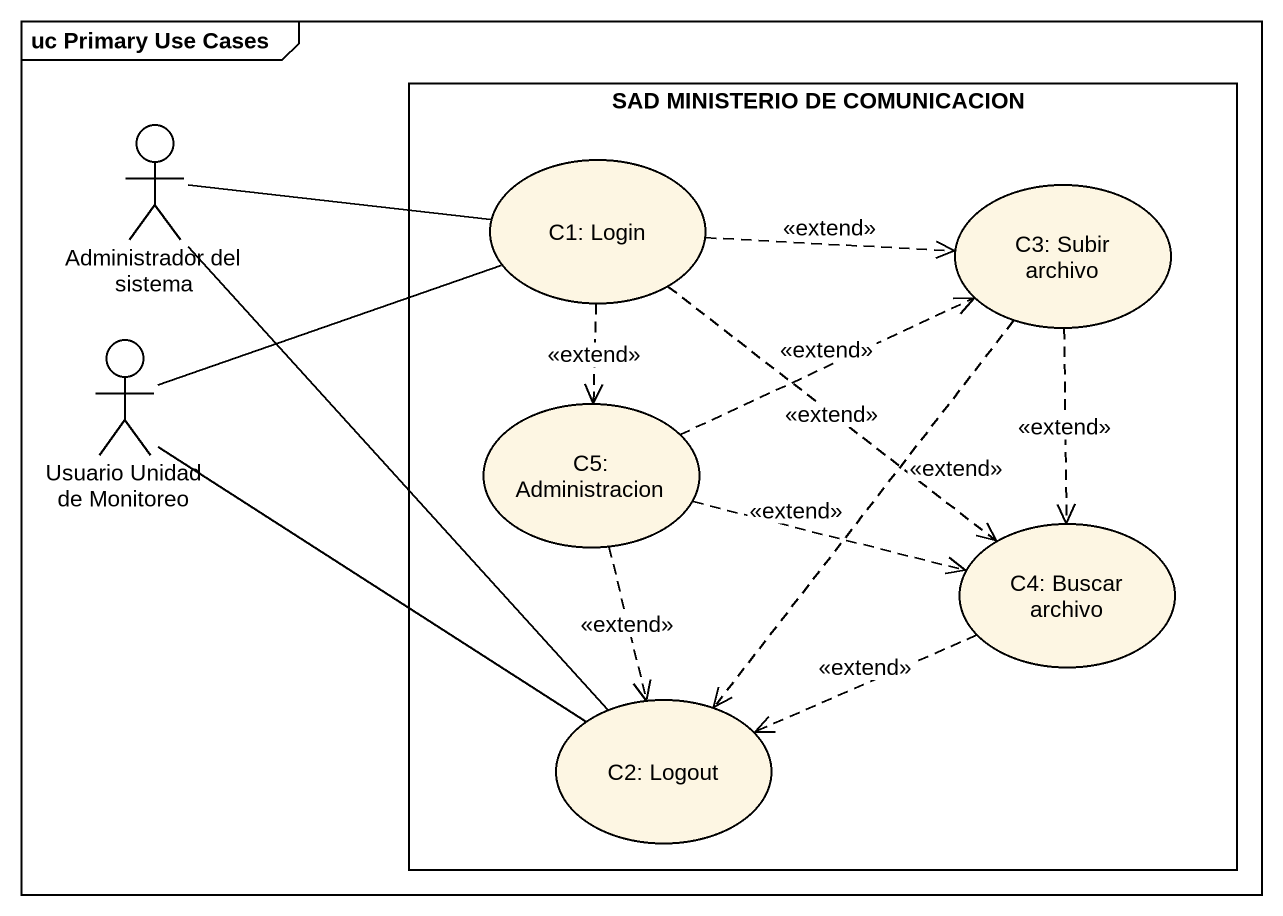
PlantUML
@startuml
mainframe uc Primary Use Cases
actor "Administrador del sistema" as Administrador_del_sistema
rectangle "SAD MINISTERIO DE COMUNICACION" as SAD_MINISTERIO_DE {
  usecase "C1: Login" as C1_Login
  usecase "C3: Subir archivo" as C3_Subir_archivo
  usecase "C5: Administracion" as C5_Administracion
  usecase "C4: Buscar archivo" as C4_Buscar_archivo
  usecase "C2: Logout" as C2_Logout
}
actor "Usuario Unidad de Monitoreo" as Usuario_Unidad_de_Monitoreo
Administrador_del_sistema -right- C1_Login
Administrador_del_sistema -- C2_Logout
C1_Login .right.> C3_Subir_archivo : <<extend>>
C1_Login ..> C5_Administracion : <<extend>>
C1_Login ..> C4_Buscar_archivo : <<extend>>
C3_Subir_archivo ..> C4_Buscar_archivo : <<extend>>
C3_Subir_archivo ..> C2_Logout : <<extend>>
Usuario_Unidad_de_Monitoreo -right- C1_Login
Usuario_Unidad_de_Monitoreo -- C2_Logout
C5_Administracion .right.> C3_Subir_archivo : <<extend>>
C5_Administracion .right.> C4_Buscar_archivo : <<extend>>
C5_Administracion ..> C2_Logout : <<extend>>
C4_Buscar_archivo .left.> C2_Logout : <<extend>>
@enduml
